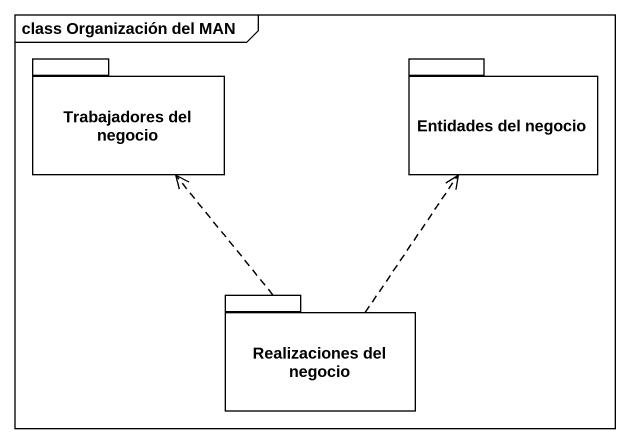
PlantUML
@startuml
mainframe class Organización del MAN
package "Trabajadores del negocio" as Trabajadores_del_negocio {
}
package "Entidades del negocio" as Entidades_del_negocio {
}
package "Realizaciones del negocio" as Realizaciones_del_negocio {
}
Realizaciones_del_negocio .up.> Trabajadores_del_negocio
Realizaciones_del_negocio .up.> Entidades_del_negocio
@enduml
